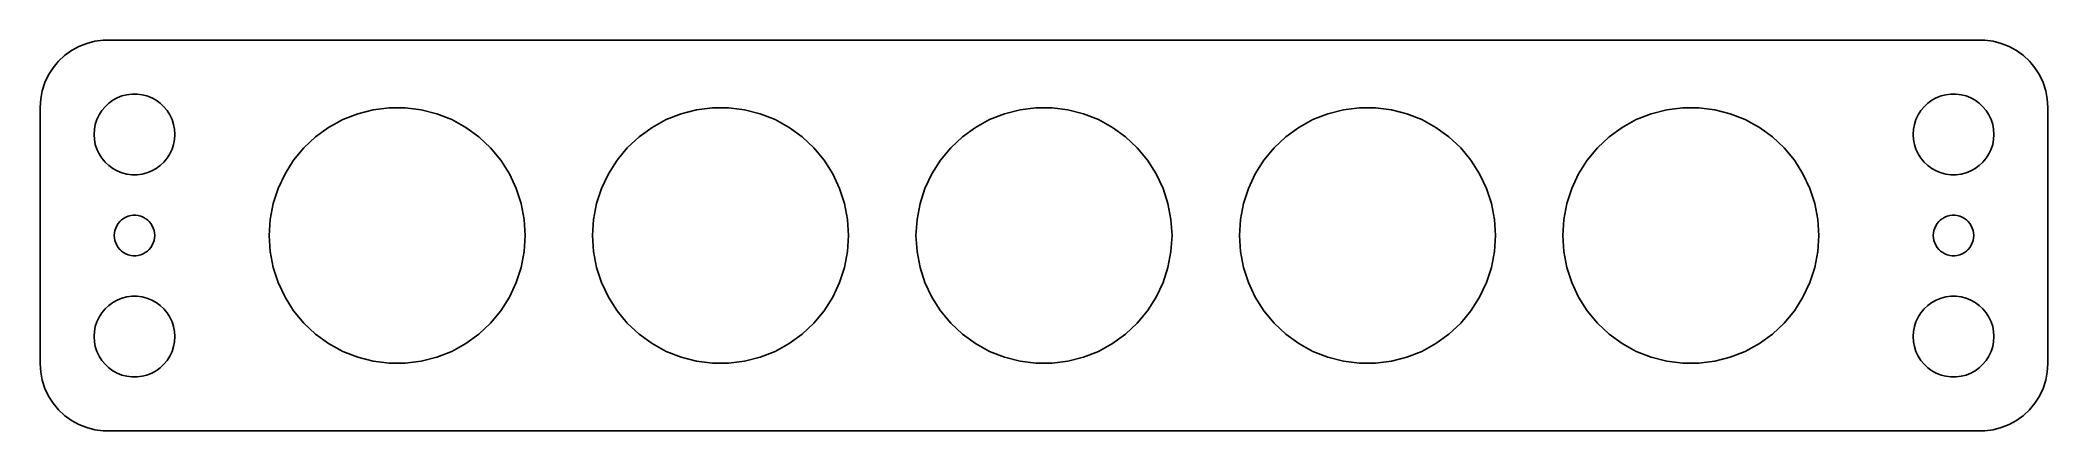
# Model space of a CAD drawing. Header units: metres. Extents: x -74 to 74, y -14 to 14.
import ezdxf

# ---------------------------------------------------------------- set-up
doc = ezdxf.new("R2010")
doc.units = ezdxf.units.M

msp = doc.modelspace()

# ---------------------------------------------------------------- linework, layer by layer
for p, q in [((-72.1791, 13.7216), (-72.6871, 13.3526)), ((-71.6289, 14.0241), (-72.1791, 13.7216)), ((-71.0451, 14.2553), (-71.6289, 14.0241)), ((-70.4369, 14.4114), (-71.0451, 14.2553)), ((-69.8139, 14.4901), (-70.4369, 14.4114)), ((69.8139, 14.4901), (-69.8139, 14.4901)), ((70.4369, 14.4114), (69.8139, 14.4901)), ((71.0451, 14.2553), (70.4369, 14.4114)), ((71.6289, 14.0241), (71.0451, 14.2553)), ((72.1791, 13.7216), (71.6289, 14.0241)), ((72.6871, 13.3526), (72.1791, 13.7216)), ((-73.5451, 12.4389), (-73.8815, 11.9088)), ((-73.1448, 12.9227), (-73.5451, 12.4389)), ((-72.6871, 13.3526), (-73.1448, 12.9227)), ((73.1448, 12.9227), (72.6871, 13.3526)), ((73.5451, 12.4389), (73.1448, 12.9227)), ((73.8815, 11.9088), (73.5451, 12.4389)), ((-74.3429, 10.7434), (-74.4606, 10.1267)), ((-74.1489, 11.3406), (-74.3429, 10.7434)), ((-73.8815, 11.9088), (-74.1489, 11.3406)), ((-68.427, 10.3532), (-68.0621, 10.4469)), ((-68.0621, 10.4469), (-67.6884, 10.4941)), ((-67.6884, 10.4941), (-67.3116, 10.4941)), ((-67.3116, 10.4941), (-66.9379, 10.4469)), ((-66.9379, 10.4469), (-66.573, 10.3532)), ((66.573, 10.3532), (66.9379, 10.4469)), ((66.9379, 10.4469), (67.3116, 10.4941)), ((67.3116, 10.4941), (67.6884, 10.4941)), ((67.6884, 10.4941), (68.0621, 10.4469)), ((68.0621, 10.4469), (68.427, 10.3532)), ((74.1489, 11.3406), (73.8815, 11.9088)), ((74.3429, 10.7434), (74.1489, 11.3406)), ((74.4606, 10.1267), (74.3429, 10.7434)), ((-74.4606, 10.1267), (-74.5, 9.5)), ((-74.5, 9.5), (-74.5, -9.5)), ((-70.2893, 8.60437), (-70.1289, 8.94525)), ((-70.1289, 8.94525), (-69.927, 9.26335)), ((-69.927, 9.26335), (-69.6869, 9.55363)), ((-69.6869, 9.55363), (-69.4123, 9.81154)), ((-69.4123, 9.81154), (-69.1075, 10.033)), ((-69.1075, 10.033), (-68.7773, 10.2145)), ((-68.7773, 10.2145), (-68.427, 10.3532)), ((-66.573, 10.3532), (-66.2227, 10.2145)), ((-66.2227, 10.2145), (-65.8925, 10.033)), ((-65.8925, 10.033), (-65.5877, 9.81154)), ((-65.5877, 9.81154), (-65.3131, 9.55363)), ((-65.3131, 9.55363), (-65.073, 9.26335)), ((-65.073, 9.26335), (-64.8711, 8.94525)), ((-64.8711, 8.94525), (-64.7107, 8.60437)), ((-52.0449, 8.59586), (-50.9357, 9.03503)), ((-50.9357, 9.03503), (-49.7801, 9.33173)), ((-49.7801, 9.33173), (-48.5965, 9.48125)), ((-48.5965, 9.48125), (-47.4035, 9.48125)), ((-47.4035, 9.48125), (-46.2199, 9.33173)), ((-46.2199, 9.33173), (-45.0643, 9.03503)), ((-45.0643, 9.03503), (-43.9551, 8.59586)), ((-28.0449, 8.59586), (-26.9357, 9.03503)), ((-26.9357, 9.03503), (-25.7801, 9.33173)), ((-25.7801, 9.33173), (-24.5965, 9.48125)), ((-24.5965, 9.48125), (-23.4035, 9.48125)), ((-23.4035, 9.48125), (-22.2199, 9.33173)), ((-22.2199, 9.33173), (-21.0643, 9.03503)), ((-21.0643, 9.03503), (-19.9551, 8.59586)), ((-4.04489, 8.59586), (-2.93565, 9.03503)), ((-2.93565, 9.03503), (-1.78012, 9.33173)), ((-1.78012, 9.33173), (-0.596497, 9.48125)), ((-0.596497, 9.48125), (0.596497, 9.48125)), ((0.596497, 9.48125), (1.78012, 9.33173)), ((1.78012, 9.33173), (2.93565, 9.03503)), ((2.93565, 9.03503), (4.04489, 8.59586)), ((19.9551, 8.59586), (21.0643, 9.03503)), ((21.0643, 9.03503), (22.2199, 9.33173)), ((22.2199, 9.33173), (23.4035, 9.48125)), ((23.4035, 9.48125), (24.5965, 9.48125)), ((24.5965, 9.48125), (25.7801, 9.33173)), ((25.7801, 9.33173), (26.9357, 9.03503)), ((26.9357, 9.03503), (28.0449, 8.59586)), ((43.9551, 8.59586), (45.0643, 9.03503)), ((45.0643, 9.03503), (46.2199, 9.33173)), ((46.2199, 9.33173), (47.4035, 9.48125)), ((47.4035, 9.48125), (48.5965, 9.48125)), ((48.5965, 9.48125), (49.7801, 9.33173)), ((49.7801, 9.33173), (50.9357, 9.03503)), ((50.9357, 9.03503), (52.0449, 8.59586)), ((64.7107, 8.60437), (64.8711, 8.94525)), ((64.8711, 8.94525), (65.073, 9.26335)), ((65.073, 9.26335), (65.3131, 9.55363)), ((65.3131, 9.55363), (65.5877, 9.81154)), ((65.5877, 9.81154), (65.8925, 10.033)), ((65.8925, 10.033), (66.2227, 10.2145)), ((66.2227, 10.2145), (66.573, 10.3532)), ((68.427, 10.3532), (68.7773, 10.2145)), ((68.7773, 10.2145), (69.1075, 10.033)), ((69.1075, 10.033), (69.4123, 9.81154)), ((69.4123, 9.81154), (69.6869, 9.55363)), ((69.6869, 9.55363), (69.927, 9.26335)), ((69.927, 9.26335), (70.1289, 8.94525)), ((70.1289, 8.94525), (70.2893, 8.60437)), ((74.5, 9.5), (74.4606, 10.1267)), ((74.5, -9.5), (74.5, 9.5)), ((-70.5, 7.5), (-70.4763, 7.87599)), ((-70.4763, 7.12399), (-70.5, 7.5)), ((-70.4763, 7.87599), (-70.4057, 8.24606)), ((-70.4057, 8.24606), (-70.2893, 8.60437)), ((-64.7107, 8.60437), (-64.5943, 8.24606)), ((-64.5943, 8.24606), (-64.5237, 7.87599)), ((-64.5237, 7.87599), (-64.5, 7.5)), ((-64.5, 7.5), (-64.5237, 7.12399)), ((-54.0555, 7.31987), (-53.0903, 8.0211)), ((-53.0903, 8.0211), (-52.0449, 8.59586)), ((-43.9551, 8.59586), (-42.9096, 8.0211)), ((-42.9096, 8.0211), (-41.9445, 7.31987)), ((-30.0555, 7.31987), (-29.0903, 8.0211)), ((-29.0903, 8.0211), (-28.0449, 8.59586)), ((-19.9551, 8.59586), (-18.9096, 8.0211)), ((-18.9096, 8.0211), (-17.9445, 7.31987)), ((-6.05553, 7.31987), (-5.09035, 8.0211)), ((-5.09035, 8.0211), (-4.04489, 8.59586)), ((4.04489, 8.59586), (5.09035, 8.0211)), ((5.09035, 8.0211), (6.05553, 7.31987)), ((17.9445, 7.31987), (18.9096, 8.0211)), ((18.9096, 8.0211), (19.9551, 8.59586)), ((28.0449, 8.59586), (29.0903, 8.0211)), ((29.0903, 8.0211), (30.0555, 7.31987)), ((41.9445, 7.31987), (42.9096, 8.0211)), ((42.9096, 8.0211), (43.9551, 8.59586)), ((52.0449, 8.59586), (53.0903, 8.0211)), ((53.0903, 8.0211), (54.0555, 7.31987)), ((64.5, 7.5), (64.5237, 7.87599)), ((64.5237, 7.12399), (64.5, 7.5)), ((64.5237, 7.87599), (64.5943, 8.24606)), ((64.5943, 8.24606), (64.7107, 8.60437)), ((70.2893, 8.60437), (70.4057, 8.24606)), ((70.4057, 8.24606), (70.4763, 7.87599)), ((70.4763, 7.87599), (70.5, 7.5)), ((70.5, 7.5), (70.4763, 7.12399)), ((-70.4057, 6.75392), (-70.4763, 7.12399)), ((-70.2893, 6.39561), (-70.4057, 6.75392)), ((-70.1289, 6.05473), (-70.2893, 6.39561)), ((-69.927, 5.73663), (-70.1289, 6.05473)), ((-64.8711, 6.05473), (-65.073, 5.73663)), ((-64.7107, 6.39561), (-64.8711, 6.05473)), ((-64.5943, 6.75392), (-64.7107, 6.39561)), ((-64.5237, 7.12399), (-64.5943, 6.75392)), ((-55.6857, 5.58395), (-54.9252, 6.50319)), ((-54.9252, 6.50319), (-54.0555, 7.31987)), ((-41.9445, 7.31987), (-41.0748, 6.50319)), ((-41.0748, 6.50319), (-40.3143, 5.58395)), ((-31.6857, 5.58395), (-30.9252, 6.50319)), ((-30.9252, 6.50319), (-30.0555, 7.31987)), ((-17.9445, 7.31987), (-17.0748, 6.50319)), ((-17.0748, 6.50319), (-16.3143, 5.58395)), ((-7.68565, 5.58395), (-6.9252, 6.50319)), ((-6.9252, 6.50319), (-6.05553, 7.31987)), ((6.05553, 7.31987), (6.9252, 6.50319)), ((6.9252, 6.50319), (7.68565, 5.58395)), ((16.3143, 5.58395), (17.0748, 6.50319)), ((17.0748, 6.50319), (17.9445, 7.31987)), ((30.0555, 7.31987), (30.9252, 6.50319)), ((30.9252, 6.50319), (31.6857, 5.58395)), ((40.3143, 5.58395), (41.0748, 6.50319)), ((41.0748, 6.50319), (41.9445, 7.31987)), ((54.0555, 7.31987), (54.9252, 6.50319)), ((54.9252, 6.50319), (55.6857, 5.58395)), ((64.5943, 6.75392), (64.5237, 7.12399)), ((64.7107, 6.39561), (64.5943, 6.75392)), ((64.8711, 6.05473), (64.7107, 6.39561)), ((65.073, 5.73663), (64.8711, 6.05473)), ((70.1289, 6.05473), (69.927, 5.73663)), ((70.2893, 6.39561), (70.1289, 6.05473)), ((70.4057, 6.75392), (70.2893, 6.39561)), ((70.4763, 7.12399), (70.4057, 6.75392)), ((-69.6869, 5.44635), (-69.927, 5.73663)), ((-69.4123, 5.18845), (-69.6869, 5.44635)), ((-69.1075, 4.96701), (-69.4123, 5.18845)), ((-68.7773, 4.78551), (-69.1075, 4.96701)), ((-68.427, 4.64682), (-68.7773, 4.78551)), ((-68.0621, 4.55313), (-68.427, 4.64682)), ((-67.6884, 4.50591), (-68.0621, 4.55313)), ((-67.3116, 4.50591), (-67.6884, 4.50591)), ((-66.9379, 4.55313), (-67.3116, 4.50591)), ((-66.573, 4.64682), (-66.9379, 4.55313)), ((-66.2227, 4.78551), (-66.573, 4.64682)), ((-65.8925, 4.96701), (-66.2227, 4.78551)), ((-65.5877, 5.18845), (-65.8925, 4.96701)), ((-65.3131, 5.44635), (-65.5877, 5.18845)), ((-65.073, 5.73663), (-65.3131, 5.44635)), ((-56.8329, 3.49718), (-56.3249, 4.57664)), ((-56.3249, 4.57664), (-55.6857, 5.58395)), ((-40.3143, 5.58395), (-39.6751, 4.57664)), ((-39.6751, 4.57664), (-39.1671, 3.49718)), ((-32.8329, 3.49718), (-32.3249, 4.57664)), ((-32.3249, 4.57664), (-31.6857, 5.58395)), ((-16.3143, 5.58395), (-15.6751, 4.57664)), ((-15.6751, 4.57664), (-15.1671, 3.49718)), ((-8.83287, 3.49718), (-8.32491, 4.57664)), ((-8.32491, 4.57664), (-7.68565, 5.58395)), ((7.68565, 5.58395), (8.32491, 4.57664)), ((8.32491, 4.57664), (8.83287, 3.49718)), ((15.1671, 3.49718), (15.6751, 4.57664)), ((15.6751, 4.57664), (16.3143, 5.58395)), ((31.6857, 5.58395), (32.3249, 4.57664)), ((32.3249, 4.57664), (32.8329, 3.49718)), ((39.1671, 3.49718), (39.6751, 4.57664)), ((39.6751, 4.57664), (40.3143, 5.58395)), ((55.6857, 5.58395), (56.3249, 4.57664)), ((56.3249, 4.57664), (56.8329, 3.49718)), ((65.3131, 5.44635), (65.073, 5.73663)), ((65.5877, 5.18845), (65.3131, 5.44635)), ((65.8925, 4.96701), (65.5877, 5.18845)), ((66.2227, 4.78551), (65.8925, 4.96701)), ((66.573, 4.64682), (66.2227, 4.78551)), ((66.9379, 4.55313), (66.573, 4.64682)), ((67.3116, 4.50591), (66.9379, 4.55313)), ((67.6884, 4.50591), (67.3116, 4.50591)), ((68.0621, 4.55313), (67.6884, 4.50591)), ((68.427, 4.64682), (68.0621, 4.55313)), ((68.7773, 4.78551), (68.427, 4.64682)), ((69.1075, 4.96701), (68.7773, 4.78551)), ((69.4123, 5.18845), (69.1075, 4.96701)), ((69.6869, 5.44635), (69.4123, 5.18845)), ((69.927, 5.73663), (69.6869, 5.44635)), ((-57.2015, 2.36255), (-56.8329, 3.49718)), ((-39.1671, 3.49718), (-38.7984, 2.36255)), ((-33.2015, 2.36255), (-32.8329, 3.49718)), ((-15.1671, 3.49718), (-14.7984, 2.36255)), ((-9.20154, 2.36255), (-8.83287, 3.49718)), ((8.83287, 3.49718), (9.20154, 2.36255)), ((14.7984, 2.36255), (15.1671, 3.49718)), ((32.8329, 3.49718), (33.2015, 2.36255)), ((38.7984, 2.36255), (39.1671, 3.49718)), ((56.8329, 3.49718), (57.2015, 2.36255)), ((-67.7811, 1.47342), (-67.5942, 1.49704)), ((-67.5942, 1.49704), (-67.4058, 1.49704)), ((-67.4058, 1.49704), (-67.2189, 1.47342)), ((-57.4251, 1.19066), (-57.2015, 2.36255)), ((-38.7984, 2.36255), (-38.5749, 1.19066)), ((-33.4251, 1.19066), (-33.2015, 2.36255)), ((-14.7984, 2.36255), (-14.5749, 1.19066)), ((-9.42508, 1.19066), (-9.20154, 2.36255)), ((9.20154, 2.36255), (9.42508, 1.19066)), ((14.5749, 1.19066), (14.7984, 2.36255)), ((33.2015, 2.36255), (33.4251, 1.19066)), ((38.5749, 1.19066), (38.7984, 2.36255)), ((57.2015, 2.36255), (57.4251, 1.19066)), ((67.2189, 1.47342), (67.4058, 1.49704)), ((67.4058, 1.49704), (67.5942, 1.49704)), ((67.5942, 1.49704), (67.7811, 1.47342)), ((-69, 0), (-68.9882, 0.187988)), ((-68.9882, -0.187988), (-69, 0)), ((-68.9882, 0.187988), (-68.9529, 0.373032)), ((-68.9529, 0.373032), (-68.8947, 0.552185)), ((-68.8947, 0.552185), (-68.8145, 0.722626)), ((-68.8145, 0.722626), (-68.7135, 0.881668)), ((-68.7135, 0.881668), (-68.5934, 1.02681)), ((-68.5934, 1.02681), (-68.4561, 1.15576)), ((-68.4561, 1.15576), (-68.3037, 1.26648)), ((-68.3037, 1.26648), (-68.1387, 1.35724)), ((-68.1387, 1.35724), (-67.9635, 1.42657)), ((-67.9635, 1.42657), (-67.7811, 1.47342)), ((-67.2189, 1.47342), (-67.0365, 1.42657)), ((-67.0365, 1.42657), (-66.8613, 1.35724)), ((-66.8613, 1.35724), (-66.6963, 1.26648)), ((-66.6963, 1.26648), (-66.5439, 1.15576)), ((-66.5439, 1.15576), (-66.4065, 1.02681)), ((-66.4065, 1.02681), (-66.2865, 0.881668)), ((-66.2865, 0.881668), (-66.1855, 0.722626)), ((-66.1855, 0.722626), (-66.1053, 0.552185)), ((-66.1053, 0.552185), (-66.0471, 0.373032)), ((-66.0471, 0.373032), (-66.0118, 0.187988)), ((-66.0118, 0.187988), (-66, 0)), ((-66, 0), (-66.0118, -0.187988)), ((-57.5, 0), (-57.4251, 1.19066)), ((-57.4251, -1.19066), (-57.5, 0)), ((-38.5749, 1.19066), (-38.5, 0)), ((-38.5, 0), (-38.5749, -1.19066)), ((-33.5, 0), (-33.4251, 1.19066)), ((-33.4251, -1.19066), (-33.5, 0)), ((-14.5749, 1.19066), (-14.5, 0)), ((-14.5, 0), (-14.5749, -1.19066)), ((-9.5, 0), (-9.42508, 1.19066)), ((-9.42508, -1.19066), (-9.5, 0)), ((9.42508, 1.19066), (9.5, 0)), ((9.5, 0), (9.42508, -1.19066)), ((14.5, 0), (14.5749, 1.19066)), ((14.5749, -1.19066), (14.5, 0)), ((33.4251, 1.19066), (33.5, 0)), ((33.5, 0), (33.4251, -1.19066)), ((38.5, 0), (38.5749, 1.19066)), ((38.5749, -1.19066), (38.5, 0)), ((57.4251, 1.19066), (57.5, 0)), ((57.5, 0), (57.4251, -1.19066)), ((66, 0), (66.0118, 0.187988)), ((66.0118, -0.187988), (66, 0)), ((66.0118, 0.187988), (66.0471, 0.373032)), ((66.0471, 0.373032), (66.1053, 0.552185)), ((66.1053, 0.552185), (66.1855, 0.722626)), ((66.1855, 0.722626), (66.2865, 0.881668)), ((66.2865, 0.881668), (66.4065, 1.02681)), ((66.4065, 1.02681), (66.5439, 1.15576)), ((66.5439, 1.15576), (66.6963, 1.26648)), ((66.6963, 1.26648), (66.8613, 1.35724)), ((66.8613, 1.35724), (67.0365, 1.42657)), ((67.0365, 1.42657), (67.2189, 1.47342)), ((67.7811, 1.47342), (67.9635, 1.42657)), ((67.9635, 1.42657), (68.1387, 1.35724)), ((68.1387, 1.35724), (68.3037, 1.26648)), ((68.3037, 1.26648), (68.4561, 1.15576)), ((68.4561, 1.15576), (68.5934, 1.02681)), ((68.5934, 1.02681), (68.7135, 0.881668)), ((68.7135, 0.881668), (68.8145, 0.722626)), ((68.8145, 0.722626), (68.8947, 0.552185)), ((68.8947, 0.552185), (68.9529, 0.373032)), ((68.9529, 0.373032), (68.9882, 0.187988)), ((68.9882, 0.187988), (69, 0)), ((69, 0), (68.9882, -0.187988)), ((-68.9529, -0.373032), (-68.9882, -0.187988)), ((-68.8947, -0.552185), (-68.9529, -0.373032)), ((-68.8145, -0.722626), (-68.8947, -0.552185)), ((-68.7135, -0.881668), (-68.8145, -0.722626)), ((-68.5934, -1.02681), (-68.7135, -0.881668)), ((-68.4561, -1.15576), (-68.5934, -1.02681)), ((-68.3037, -1.26648), (-68.4561, -1.15576)), ((-68.1387, -1.35724), (-68.3037, -1.26648)), ((-67.9635, -1.42657), (-68.1387, -1.35724)), ((-67.7811, -1.47342), (-67.9635, -1.42657)), ((-67.5942, -1.49704), (-67.7811, -1.47342)), ((-67.2189, -1.47342), (-67.4058, -1.49704)), ((-67.0365, -1.42657), (-67.2189, -1.47342)), ((-66.8613, -1.35724), (-67.0365, -1.42657)), ((-66.6963, -1.26648), (-66.8613, -1.35724)), ((-66.5439, -1.15576), (-66.6963, -1.26648)), ((-66.4065, -1.02681), (-66.5439, -1.15576)), ((-66.2865, -0.881668), (-66.4065, -1.02681)), ((-66.1855, -0.722626), (-66.2865, -0.881668)), ((-66.1053, -0.552185), (-66.1855, -0.722626)), ((-66.0471, -0.373032), (-66.1053, -0.552185)), ((-66.0118, -0.187988), (-66.0471, -0.373032)), ((-57.2015, -2.36255), (-57.4251, -1.19066)), ((-38.5749, -1.19066), (-38.7984, -2.36255)), ((-33.2015, -2.36255), (-33.4251, -1.19066)), ((-14.5749, -1.19066), (-14.7984, -2.36255)), ((-9.20154, -2.36255), (-9.42508, -1.19066)), ((9.42508, -1.19066), (9.20154, -2.36255)), ((14.7984, -2.36255), (14.5749, -1.19066)), ((33.4251, -1.19066), (33.2015, -2.36255)), ((38.7984, -2.36255), (38.5749, -1.19066)), ((57.4251, -1.19066), (57.2015, -2.36255)), ((66.0471, -0.373032), (66.0118, -0.187988)), ((66.1053, -0.552185), (66.0471, -0.373032)), ((66.1855, -0.722626), (66.1053, -0.552185)), ((66.2865, -0.881668), (66.1855, -0.722626)), ((66.4065, -1.02681), (66.2865, -0.881668)), ((66.5439, -1.15576), (66.4065, -1.02681)), ((66.6963, -1.26648), (66.5439, -1.15576)), ((66.8613, -1.35724), (66.6963, -1.26648)), ((67.0365, -1.42657), (66.8613, -1.35724)), ((67.2189, -1.47342), (67.0365, -1.42657)), ((67.4058, -1.49704), (67.2189, -1.47342)), ((67.7811, -1.47342), (67.5942, -1.49704)), ((67.9635, -1.42657), (67.7811, -1.47342)), ((68.1387, -1.35724), (67.9635, -1.42657)), ((68.3037, -1.26648), (68.1387, -1.35724)), ((68.4561, -1.15576), (68.3037, -1.26648)), ((68.5934, -1.02681), (68.4561, -1.15576)), ((68.7135, -0.881668), (68.5934, -1.02681)), ((68.8145, -0.722626), (68.7135, -0.881668)), ((68.8947, -0.552185), (68.8145, -0.722626)), ((68.9529, -0.373032), (68.8947, -0.552185)), ((68.9882, -0.187988), (68.9529, -0.373032)), ((-67.4058, -1.49704), (-67.5942, -1.49704)), ((-56.8329, -3.49718), (-57.2015, -2.36255)), ((-38.7984, -2.36255), (-39.1671, -3.49718)), ((-32.8329, -3.49718), (-33.2015, -2.36255)), ((-14.7984, -2.36255), (-15.1671, -3.49718)), ((-8.83287, -3.49718), (-9.20154, -2.36255)), ((9.20154, -2.36255), (8.83287, -3.49718)), ((15.1671, -3.49718), (14.7984, -2.36255)), ((33.2015, -2.36255), (32.8329, -3.49718)), ((39.1671, -3.49718), (38.7984, -2.36255)), ((57.2015, -2.36255), (56.8329, -3.49718)), ((67.5942, -1.49704), (67.4058, -1.49704)), ((-56.3249, -4.57664), (-56.8329, -3.49718)), ((-39.1671, -3.49718), (-39.6751, -4.57664)), ((-32.3249, -4.57664), (-32.8329, -3.49718)), ((-15.1671, -3.49718), (-15.6751, -4.57664)), ((-8.32491, -4.57664), (-8.83287, -3.49718)), ((8.83287, -3.49718), (8.32491, -4.57664)), ((15.6751, -4.57664), (15.1671, -3.49718)), ((32.8329, -3.49718), (32.3249, -4.57664)), ((39.6751, -4.57664), (39.1671, -3.49718)), ((56.8329, -3.49718), (56.3249, -4.57664)), ((-70.1289, -6.05473), (-69.927, -5.73663)), ((-69.927, -5.73663), (-69.6869, -5.44635)), ((-69.6869, -5.44635), (-69.4123, -5.18845)), ((-69.4123, -5.18845), (-69.1075, -4.96701)), ((-69.1075, -4.96701), (-68.7773, -4.78551)), ((-68.7773, -4.78551), (-68.427, -4.64682)), ((-68.427, -4.64682), (-68.0621, -4.55313)), ((-68.0621, -4.55313), (-67.6884, -4.50591)), ((-67.6884, -4.50591), (-67.3116, -4.50591)), ((-67.3116, -4.50591), (-66.9379, -4.55313)), ((-66.9379, -4.55313), (-66.573, -4.64682)), ((-66.573, -4.64682), (-66.2227, -4.78551)), ((-66.2227, -4.78551), (-65.8925, -4.96701)), ((-65.8925, -4.96701), (-65.5877, -5.18845)), ((-65.5877, -5.18845), (-65.3131, -5.44635)), ((-65.3131, -5.44635), (-65.073, -5.73663)), ((-65.073, -5.73663), (-64.8711, -6.05473)), ((-55.6857, -5.58395), (-56.3249, -4.57664)), ((-54.9252, -6.50319), (-55.6857, -5.58395)), ((-40.3143, -5.58395), (-41.0748, -6.50319)), ((-39.6751, -4.57664), (-40.3143, -5.58395)), ((-31.6857, -5.58395), (-32.3249, -4.57664)), ((-30.9252, -6.50319), (-31.6857, -5.58395)), ((-16.3143, -5.58395), (-17.0748, -6.50319)), ((-15.6751, -4.57664), (-16.3143, -5.58395)), ((-7.68565, -5.58395), (-8.32491, -4.57664)), ((-6.9252, -6.50319), (-7.68565, -5.58395)), ((7.68565, -5.58395), (6.9252, -6.50319)), ((8.32491, -4.57664), (7.68565, -5.58395)), ((16.3143, -5.58395), (15.6751, -4.57664)), ((17.0748, -6.50319), (16.3143, -5.58395)), ((31.6857, -5.58395), (30.9252, -6.50319)), ((32.3249, -4.57664), (31.6857, -5.58395)), ((40.3143, -5.58395), (39.6751, -4.57664)), ((41.0748, -6.50319), (40.3143, -5.58395)), ((55.6857, -5.58395), (54.9252, -6.50319)), ((56.3249, -4.57664), (55.6857, -5.58395)), ((64.8711, -6.05473), (65.073, -5.73663)), ((65.073, -5.73663), (65.3131, -5.44635)), ((65.3131, -5.44635), (65.5877, -5.18845)), ((65.5877, -5.18845), (65.8925, -4.96701)), ((65.8925, -4.96701), (66.2227, -4.78551)), ((66.2227, -4.78551), (66.573, -4.64682)), ((66.573, -4.64682), (66.9379, -4.55313)), ((66.9379, -4.55313), (67.3116, -4.50591)), ((67.3116, -4.50591), (67.6884, -4.50591)), ((67.6884, -4.50591), (68.0621, -4.55313)), ((68.0621, -4.55313), (68.427, -4.64682)), ((68.427, -4.64682), (68.7773, -4.78551)), ((68.7773, -4.78551), (69.1075, -4.96701)), ((69.1075, -4.96701), (69.4123, -5.18845)), ((69.4123, -5.18845), (69.6869, -5.44635)), ((69.6869, -5.44635), (69.927, -5.73663)), ((69.927, -5.73663), (70.1289, -6.05473)), ((-70.5, -7.5), (-70.4763, -7.12399)), ((-70.4763, -7.12399), (-70.4057, -6.75392)), ((-70.4057, -6.75392), (-70.2893, -6.39561)), ((-70.2893, -6.39561), (-70.1289, -6.05473)), ((-64.8711, -6.05473), (-64.7107, -6.39561)), ((-64.7107, -6.39561), (-64.5943, -6.75392)), ((-64.5943, -6.75392), (-64.5237, -7.12399)), ((-64.5237, -7.12399), (-64.5, -7.5)), ((-54.0555, -7.31987), (-54.9252, -6.50319)), ((-53.0903, -8.0211), (-54.0555, -7.31987)), ((-41.9445, -7.31987), (-42.9096, -8.0211)), ((-41.0748, -6.50319), (-41.9445, -7.31987)), ((-30.0555, -7.31987), (-30.9252, -6.50319)), ((-29.0903, -8.0211), (-30.0555, -7.31987)), ((-17.9445, -7.31987), (-18.9096, -8.0211)), ((-17.0748, -6.50319), (-17.9445, -7.31987)), ((-6.05553, -7.31987), (-6.9252, -6.50319)), ((-5.09035, -8.0211), (-6.05553, -7.31987)), ((6.05553, -7.31987), (5.09035, -8.0211)), ((6.9252, -6.50319), (6.05553, -7.31987)), ((17.9445, -7.31987), (17.0748, -6.50319)), ((18.9096, -8.0211), (17.9445, -7.31987)), ((30.0555, -7.31987), (29.0903, -8.0211)), ((30.9252, -6.50319), (30.0555, -7.31987)), ((41.9445, -7.31987), (41.0748, -6.50319)), ((42.9096, -8.0211), (41.9445, -7.31987)), ((54.0555, -7.31987), (53.0903, -8.0211)), ((54.9252, -6.50319), (54.0555, -7.31987)), ((64.5, -7.5), (64.5237, -7.12399)), ((64.5237, -7.12399), (64.5943, -6.75392)), ((64.5943, -6.75392), (64.7107, -6.39561)), ((64.7107, -6.39561), (64.8711, -6.05473)), ((70.1289, -6.05473), (70.2893, -6.39561)), ((70.2893, -6.39561), (70.4057, -6.75392)), ((70.4057, -6.75392), (70.4763, -7.12399)), ((70.4763, -7.12399), (70.5, -7.5)), ((-70.4763, -7.87599), (-70.5, -7.5)), ((-70.4057, -8.24606), (-70.4763, -7.87599)), ((-70.2893, -8.60437), (-70.4057, -8.24606)), ((-70.1289, -8.94525), (-70.2893, -8.60437)), ((-64.7107, -8.60437), (-64.8711, -8.94525)), ((-64.5943, -8.24606), (-64.7107, -8.60437)), ((-64.5237, -7.87599), (-64.5943, -8.24606)), ((-64.5, -7.5), (-64.5237, -7.87599)), ((-52.0449, -8.59586), (-53.0903, -8.0211)), ((-50.9357, -9.03503), (-52.0449, -8.59586)), ((-43.9551, -8.59586), (-45.0643, -9.03503)), ((-42.9096, -8.0211), (-43.9551, -8.59586)), ((-28.0449, -8.59586), (-29.0903, -8.0211)), ((-26.9357, -9.03503), (-28.0449, -8.59586)), ((-19.9551, -8.59586), (-21.0643, -9.03503)), ((-18.9096, -8.0211), (-19.9551, -8.59586)), ((-4.04489, -8.59586), (-5.09035, -8.0211)), ((-2.93565, -9.03503), (-4.04489, -8.59586)), ((4.04489, -8.59586), (2.93565, -9.03503)), ((5.09035, -8.0211), (4.04489, -8.59586)), ((19.9551, -8.59586), (18.9096, -8.0211)), ((21.0643, -9.03503), (19.9551, -8.59586)), ((28.0449, -8.59586), (26.9357, -9.03503)), ((29.0903, -8.0211), (28.0449, -8.59586)), ((43.9551, -8.59586), (42.9096, -8.0211)), ((45.0643, -9.03503), (43.9551, -8.59586)), ((52.0449, -8.59586), (50.9357, -9.03503)), ((53.0903, -8.0211), (52.0449, -8.59586)), ((64.5237, -7.87599), (64.5, -7.5)), ((64.5943, -8.24606), (64.5237, -7.87599)), ((64.7107, -8.60437), (64.5943, -8.24606)), ((64.8711, -8.94525), (64.7107, -8.60437)), ((70.2893, -8.60437), (70.1289, -8.94525)), ((70.4057, -8.24606), (70.2893, -8.60437)), ((70.4763, -7.87599), (70.4057, -8.24606)), ((70.5, -7.5), (70.4763, -7.87599)), ((-74.5, -9.5), (-74.4606, -10.1267)), ((-74.4606, -10.1267), (-74.3429, -10.7434)), ((-69.927, -9.26335), (-70.1289, -8.94525)), ((-69.6869, -9.55363), (-69.927, -9.26335)), ((-69.4123, -9.81154), (-69.6869, -9.55363)), ((-69.1075, -10.033), (-69.4123, -9.81154)), ((-68.7773, -10.2145), (-69.1075, -10.033)), ((-68.427, -10.3532), (-68.7773, -10.2145)), ((-68.0621, -10.4469), (-68.427, -10.3532)), ((-66.573, -10.3532), (-66.9379, -10.4469)), ((-66.2227, -10.2145), (-66.573, -10.3532)), ((-65.8925, -10.033), (-66.2227, -10.2145)), ((-65.5877, -9.81154), (-65.8925, -10.033)), ((-65.3131, -9.55363), (-65.5877, -9.81154)), ((-65.073, -9.26335), (-65.3131, -9.55363)), ((-64.8711, -8.94525), (-65.073, -9.26335)), ((-49.7801, -9.33173), (-50.9357, -9.03503)), ((-48.5965, -9.48125), (-49.7801, -9.33173)), ((-47.4035, -9.48125), (-48.5965, -9.48125)), ((-46.2199, -9.33173), (-47.4035, -9.48125)), ((-45.0643, -9.03503), (-46.2199, -9.33173)), ((-25.7801, -9.33173), (-26.9357, -9.03503)), ((-24.5965, -9.48125), (-25.7801, -9.33173)), ((-23.4035, -9.48125), (-24.5965, -9.48125)), ((-22.2199, -9.33173), (-23.4035, -9.48125)), ((-21.0643, -9.03503), (-22.2199, -9.33173)), ((-1.78012, -9.33173), (-2.93565, -9.03503)), ((-0.596497, -9.48125), (-1.78012, -9.33173)), ((0.596497, -9.48125), (-0.596497, -9.48125)), ((1.78012, -9.33173), (0.596497, -9.48125)), ((2.93565, -9.03503), (1.78012, -9.33173)), ((22.2199, -9.33173), (21.0643, -9.03503)), ((23.4035, -9.48125), (22.2199, -9.33173)), ((24.5965, -9.48125), (23.4035, -9.48125)), ((25.7801, -9.33173), (24.5965, -9.48125)), ((26.9357, -9.03503), (25.7801, -9.33173)), ((46.2199, -9.33173), (45.0643, -9.03503)), ((47.4035, -9.48125), (46.2199, -9.33173)), ((48.5965, -9.48125), (47.4035, -9.48125)), ((49.7801, -9.33173), (48.5965, -9.48125)), ((50.9357, -9.03503), (49.7801, -9.33173)), ((65.073, -9.26335), (64.8711, -8.94525)), ((65.3131, -9.55363), (65.073, -9.26335)), ((65.5877, -9.81154), (65.3131, -9.55363)), ((65.8925, -10.033), (65.5877, -9.81154)), ((66.2227, -10.2145), (65.8925, -10.033)), ((66.573, -10.3532), (66.2227, -10.2145)), ((66.9379, -10.4469), (66.573, -10.3532)), ((68.427, -10.3532), (68.0621, -10.4469)), ((68.7773, -10.2145), (68.427, -10.3532)), ((69.1075, -10.033), (68.7773, -10.2145)), ((69.4123, -9.81154), (69.1075, -10.033)), ((69.6869, -9.55363), (69.4123, -9.81154)), ((69.927, -9.26335), (69.6869, -9.55363)), ((70.1289, -8.94525), (69.927, -9.26335)), ((74.3429, -10.7434), (74.4606, -10.1267)), ((74.4606, -10.1267), (74.5, -9.5)), ((-74.3429, -10.7434), (-74.1489, -11.3406)), ((-74.1489, -11.3406), (-73.8815, -11.9088)), ((-73.8815, -11.9088), (-73.5451, -12.4389)), ((-67.6884, -10.4941), (-68.0621, -10.4469)), ((-67.3116, -10.4941), (-67.6884, -10.4941)), ((-66.9379, -10.4469), (-67.3116, -10.4941)), ((67.3116, -10.4941), (66.9379, -10.4469)), ((67.6884, -10.4941), (67.3116, -10.4941)), ((68.0621, -10.4469), (67.6884, -10.4941)), ((73.5451, -12.4389), (73.8815, -11.9088)), ((73.8815, -11.9088), (74.1489, -11.3406)), ((74.1489, -11.3406), (74.3429, -10.7434)), ((-73.5451, -12.4389), (-73.1448, -12.9227)), ((-73.1448, -12.9227), (-72.6871, -13.3526)), ((-72.6871, -13.3526), (-72.1791, -13.7216)), ((72.1791, -13.7216), (72.6871, -13.3526)), ((72.6871, -13.3526), (73.1448, -12.9227)), ((73.1448, -12.9227), (73.5451, -12.4389)), ((-72.1791, -13.7216), (-71.6289, -14.0241)), ((-71.6289, -14.0241), (-71.0451, -14.2553)), ((-71.0451, -14.2553), (-70.4369, -14.4114)), ((-70.4369, -14.4114), (-69.8139, -14.4901)), ((-69.8139, -14.4901), (69.8139, -14.4901)), ((69.8139, -14.4901), (70.4369, -14.4114)), ((70.4369, -14.4114), (71.0451, -14.2553)), ((71.0451, -14.2553), (71.6289, -14.0241)), ((71.6289, -14.0241), (72.1791, -13.7216))]:
    msp.add_line(p, q)

doc.saveas('drawing.dxf')
